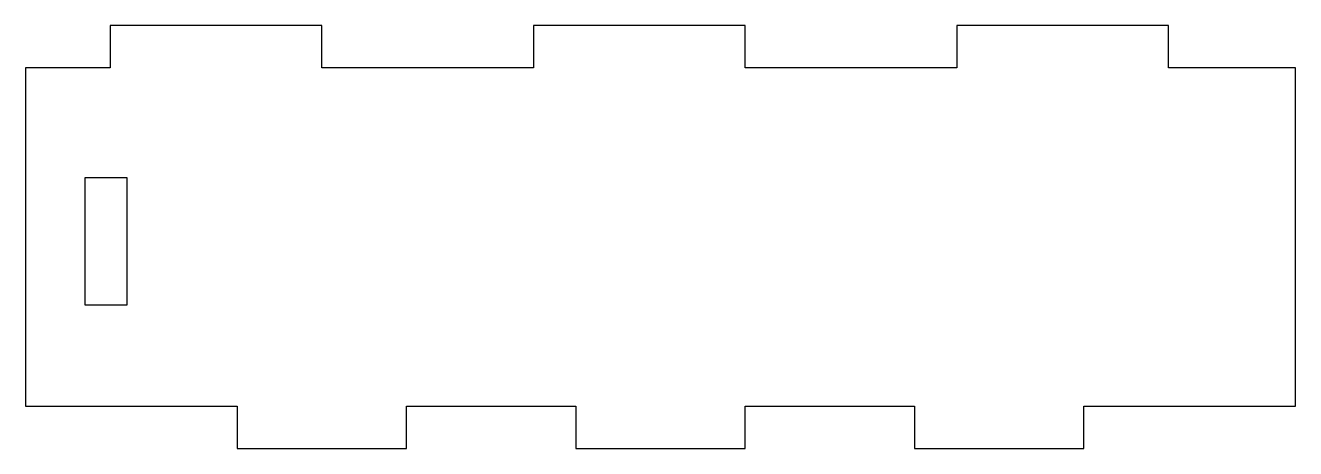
# Model space of a CAD drawing. Header units: millimetres. Extents: x 465 to 615, y 100 to 150.
import ezdxf

# ---------------------------------------------------------------- set-up
doc = ezdxf.new("R2010")
doc.units = ezdxf.units.MM

msp = doc.modelspace()

# ---------------------------------------------------------------- linework, layer by layer
at = {"color": 7, "linetype": 'Continuous', "lineweight": 25}
for p, q in [((475, 150), (475, 145)), ((500, 150), (475, 150)), ((500, 145), (500, 150)), ((525, 150), (525, 145)), ((550, 150), (525, 150)), ((550, 145), (550, 150)), ((575, 150), (575, 145)), ((600, 150), (575, 150)), ((600, 145), (600, 150)), ((465, 145), (465, 105)), ((475, 145), (465, 145)), ((525, 145), (500, 145)), ((575, 145), (550, 145)), ((615, 145), (600, 145)), ((615, 105), (615, 145)), ((472, 132), (472, 117)), ((477, 132), (472, 132)), ((477, 117), (477, 132)), ((472, 117), (477, 117)), ((465, 105), (490, 105)), ((490, 105), (490, 100)), ((510, 105), (530, 105)), ((510, 100), (510, 105)), ((530, 105), (530, 100)), ((550, 105), (570, 105)), ((550, 100), (550, 105)), ((570, 105), (570, 100)), ((590, 105), (615, 105)), ((590, 100), (590, 105)), ((490, 100), (510, 100)), ((530, 100), (550, 100)), ((570, 100), (590, 100))]:
    msp.add_line(p, q, dxfattribs=at)

doc.saveas('drawing.dxf')
